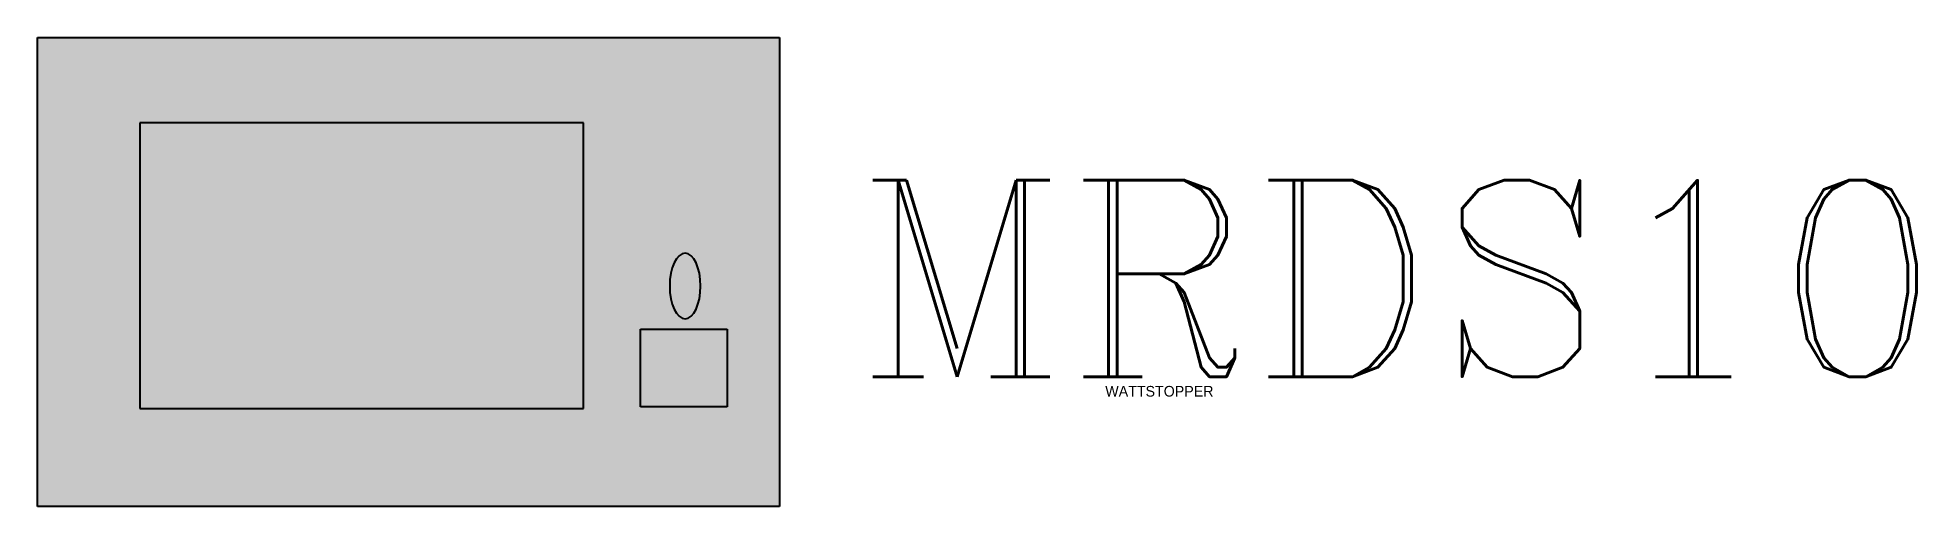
# Model space of a CAD drawing. Header units: inches. Extents: x -7.1 to 28.8, y 0 to 9.
import ezdxf

# ---------------------------------------------------------------- set-up
doc = ezdxf.new("R2010")
doc.units = ezdxf.units.IN
doc.header["$LTSCALE"] = 48
doc.header["$MEASUREMENT"] = 0

msp = doc.modelspace()

# ---------------------------------------------------------------- hatches: boundary and pattern name
msp.add_hatch(color=256).paths.add_polyline_path([(7.086, 8.954), (-7.086, 8.954), (-7.086, 0), (7.086, 0)])

# ---------------------------------------------------------------- linework, layer by layer
at = {"color": 5}
for p, q in [((-7.086, 0), (-7.086, 8.954)), ((-5.131, 7.326), (-5.131, 1.872)), ((3.339, 7.326), (-5.131, 7.326)), ((3.339, 1.872), (3.339, 7.326)), ((4.428, 1.901), (4.428, 3.385)), ((4.428, 3.385), (6.084, 3.385)), ((6.084, 3.385), (6.084, 1.901)), ((-5.131, 1.872), (3.339, 1.872)), ((5.725, 1.901), (4.428, 1.901)), ((6.084, 1.901), (5.725, 1.901)), ((7.086, 0), (-7.086, 0))]:
    msp.add_line(p, q, dxfattribs=at)
for p, q in [((-7.086, 8.954), (7.086, 8.954)), ((7.086, 8.954), (7.086, 0))]:
    msp.add_line(p, q)
at = {"color": 5, "extrusion": (0, 0, -1)}
msp.add_ellipse((5.282, 4.209), major_axis=(0, -0.625), ratio=0.47323, dxfattribs=at)

# ---------------------------------------------------------------- texts
at = {"insert": (8.548, 6.228), "char_height": 3.75, "width": 10.65286, "attachment_point": 1}
msp.add_mtext('{\\Fcomplex|c0;MRDS10}', dxfattribs=at)
at = {"flags": 1}
msp.add_attdef('WATTSTOPPER', (13.306, 2.098), 'MRDS10', height=0.2031, dxfattribs=at)

doc.saveas('drawing.dxf')
